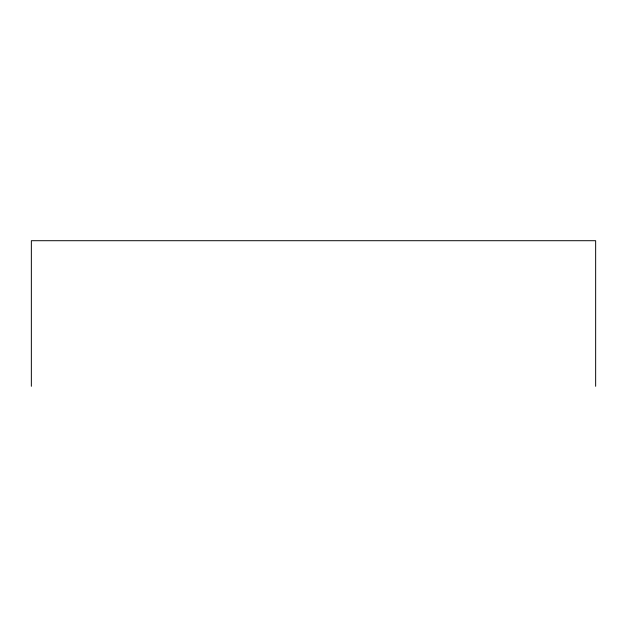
<?xml version="1.0" encoding="UTF-8"?>
<svg xmlns="http://www.w3.org/2000/svg" width="627" height="627" viewBox="0 0 627 627"><rect width="100%" height="100%" fill="white"/><g stroke="black" fill="none" stroke-linecap="round" stroke-linejoin="round"><path stroke-width="0.94" d="M595.65 386.295L595.65 240.705L31.35 240.705L31.35 386.295"/></g></svg>
